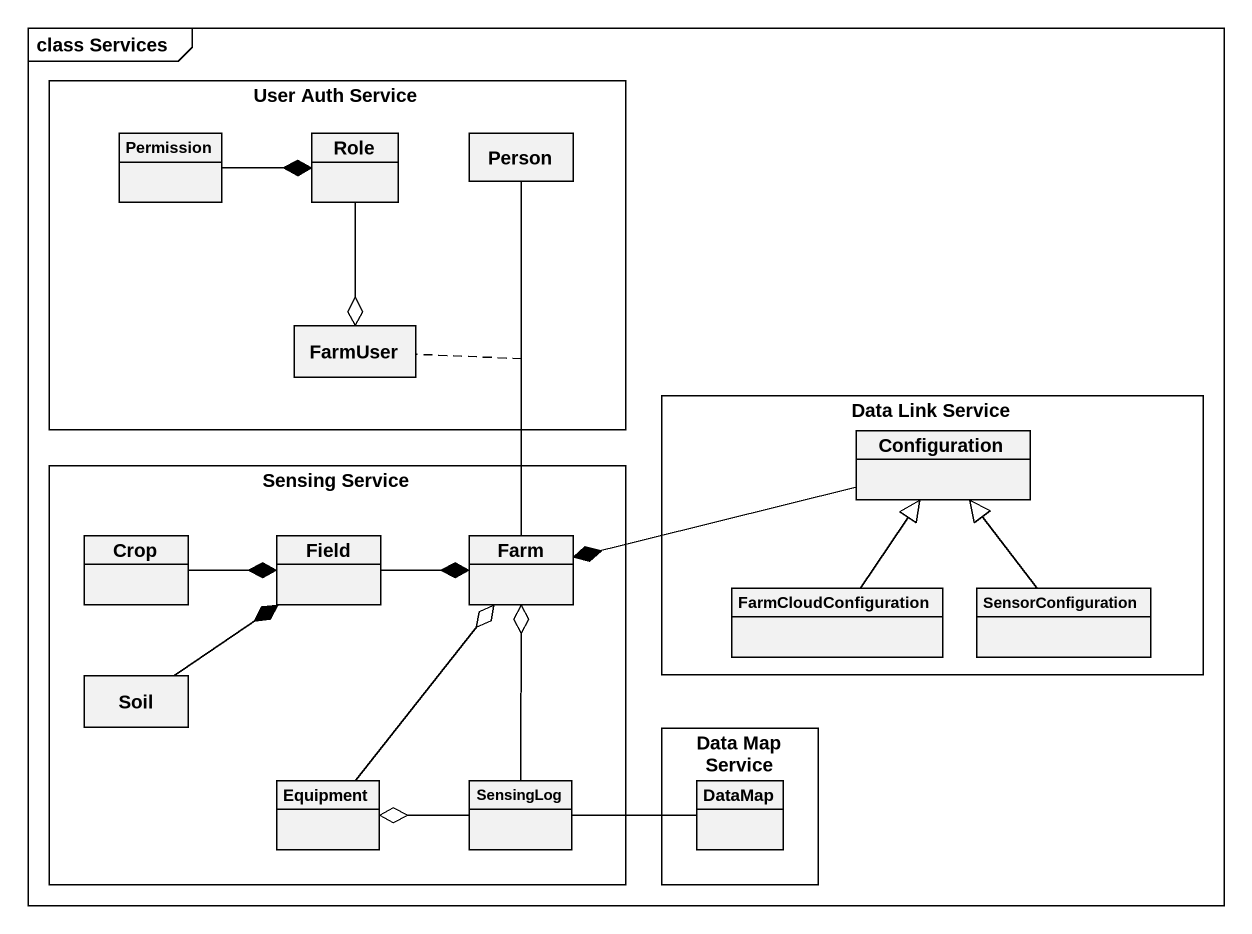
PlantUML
@startuml
mainframe class Services
hide circle
hide empty members
rectangle "User Auth Service" as User_Auth_Service {
  class Permission
  class Role
  class "Person" as Person_
  class FarmUser
}
rectangle "Data Link Service" as Data_Link_Service {
  class Configuration
  class FarmCloudConfiguration
  class SensorConfiguration
}
rectangle "Sensing Service" as Sensing_Service {
  class Crop
  class Field
  class Farm
  class Soil
  class Equipment
  class SensingLog
}
rectangle "Data Map Service" as Data_Map_Service {
  class DataMap
}
Permission -right-* Role
Role --o FarmUser
Configuration -left-* Farm
Crop -right-* Field
Field -right-* Farm
Farm -up- Person_
Farm -up- Person_
(Farm, Person_) .. FarmUser
FarmCloudConfiguration -up-|> Configuration
SensorConfiguration -up-|> Configuration
Soil -up-* Field
Equipment -up-o Farm
SensingLog -up-o Farm
SensingLog -left-o Equipment
SensingLog -right- DataMap
@enduml
